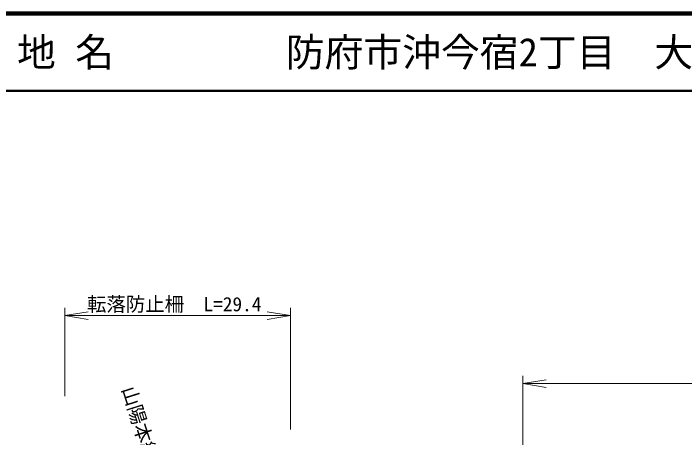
# Model space of a CAD drawing. Units: millimetres, scale not verified. Extents: x 40000 to 680000, y 20000 to 380000.
# Drawn here: x 369916 to 456420, y 325311 to 380000 of the extents above; entities that cross this region are included whole.
import ezdxf
from ezdxf.enums import TextEntityAlignment as Align

# ---------------------------------------------------------------- set-up
doc = ezdxf.new("R2010")
doc.units = ezdxf.units.MM
doc.header["$LTSCALE"] = 1000
doc.layers.add('M-BMK-HTXT', color=7, linetype='Continuous')
for name, color, linetype, lineweight in [('M-STR-HTXT', 7, 'Continuous', 13), ('M-TTL', 2, 'Continuous', 140), ('M-TTL-LINE', 7, 'Continuous', 50), ('M-TTL-TXT', 7, 'Continuous', 25)]:
    doc.layers.add(name, color=color, linetype=linetype, lineweight=lineweight)
doc.styles.add('ＭＳ ゴシック', font='')
doc.styles.get('ＭＳ ゴシック').set_extended_font_data('MS Gothic')

# ---------------------------------------------------------------- blocks, each defined once
blk = doc.blocks.new('open_arrow')
at = {"color": 0, "linetype": 'Continuous', "lineweight": -2}
blk.add_lwpolyline([(7.5, 1.25), (0, 0), (7.5, -1.25)], dxfattribs=at)

msp = doc.modelspace()

# ---------------------------------------------------------------- linework, layer by layer
at = {"layer": 'M-STR-HTXT'}
for p, q in [((376545, 330642), (376545, 342045)), ((405629, 326344), (405629, 342045)), ((376545, 341045), (405629, 341045)), ((435585, 318845), (435585, 333270)), ((435585, 332270), (570005, 332270))]:
    msp.add_line(p, q, dxfattribs=at)
at = {"layer": 'M-TTL'}
msp.add_line((680000, 380000), (40000, 380000), dxfattribs=at)
at = {"layer": 'M-TTL-LINE'}
msp.add_line((40000, 370000), (680000, 370000), dxfattribs=at)

# ---------------------------------------------------------------- block references
at = {"layer": 'M-STR-HTXT', "xscale": 400, "yscale": 400}
for p in [(376545, 341045), (435585, 332270)]:
    msp.add_blockref('open_arrow', p, dxfattribs=at)
at = {"layer": 'M-STR-HTXT', "xscale": 400, "yscale": 400, "rotation": 180}
msp.add_blockref('open_arrow', (405629, 341045), dxfattribs=at)

# ---------------------------------------------------------------- texts
at = {"layer": 'M-BMK-HTXT', "style": 'ＭＳ ゴシック'}
msp.add_text('山陽本線', height=1833, rotation=287.64, dxfattribs=at).set_placement((383323, 331412), align=Align.BOTTOM_LEFT)
at = {"layer": 'M-STR-HTXT', "style": 'ＭＳ ゴシック'}
msp.add_text('転落防止柵\u3000L=29.4', height=1833, dxfattribs=at).set_placement((390645, 341045), align=Align.BOTTOM_CENTER)
at = {"layer": 'M-TTL-TXT', "style": 'ＭＳ ゴシック'}
for s, p in [('地 名', (370380, 375000)), ('防府市沖今宿2丁目\u3000大字牟礼', (405024, 375000))]:
    msp.add_text(s, height=3666, dxfattribs=at).set_placement(p, align=Align.MIDDLE_LEFT)

doc.saveas('drawing.dxf')
